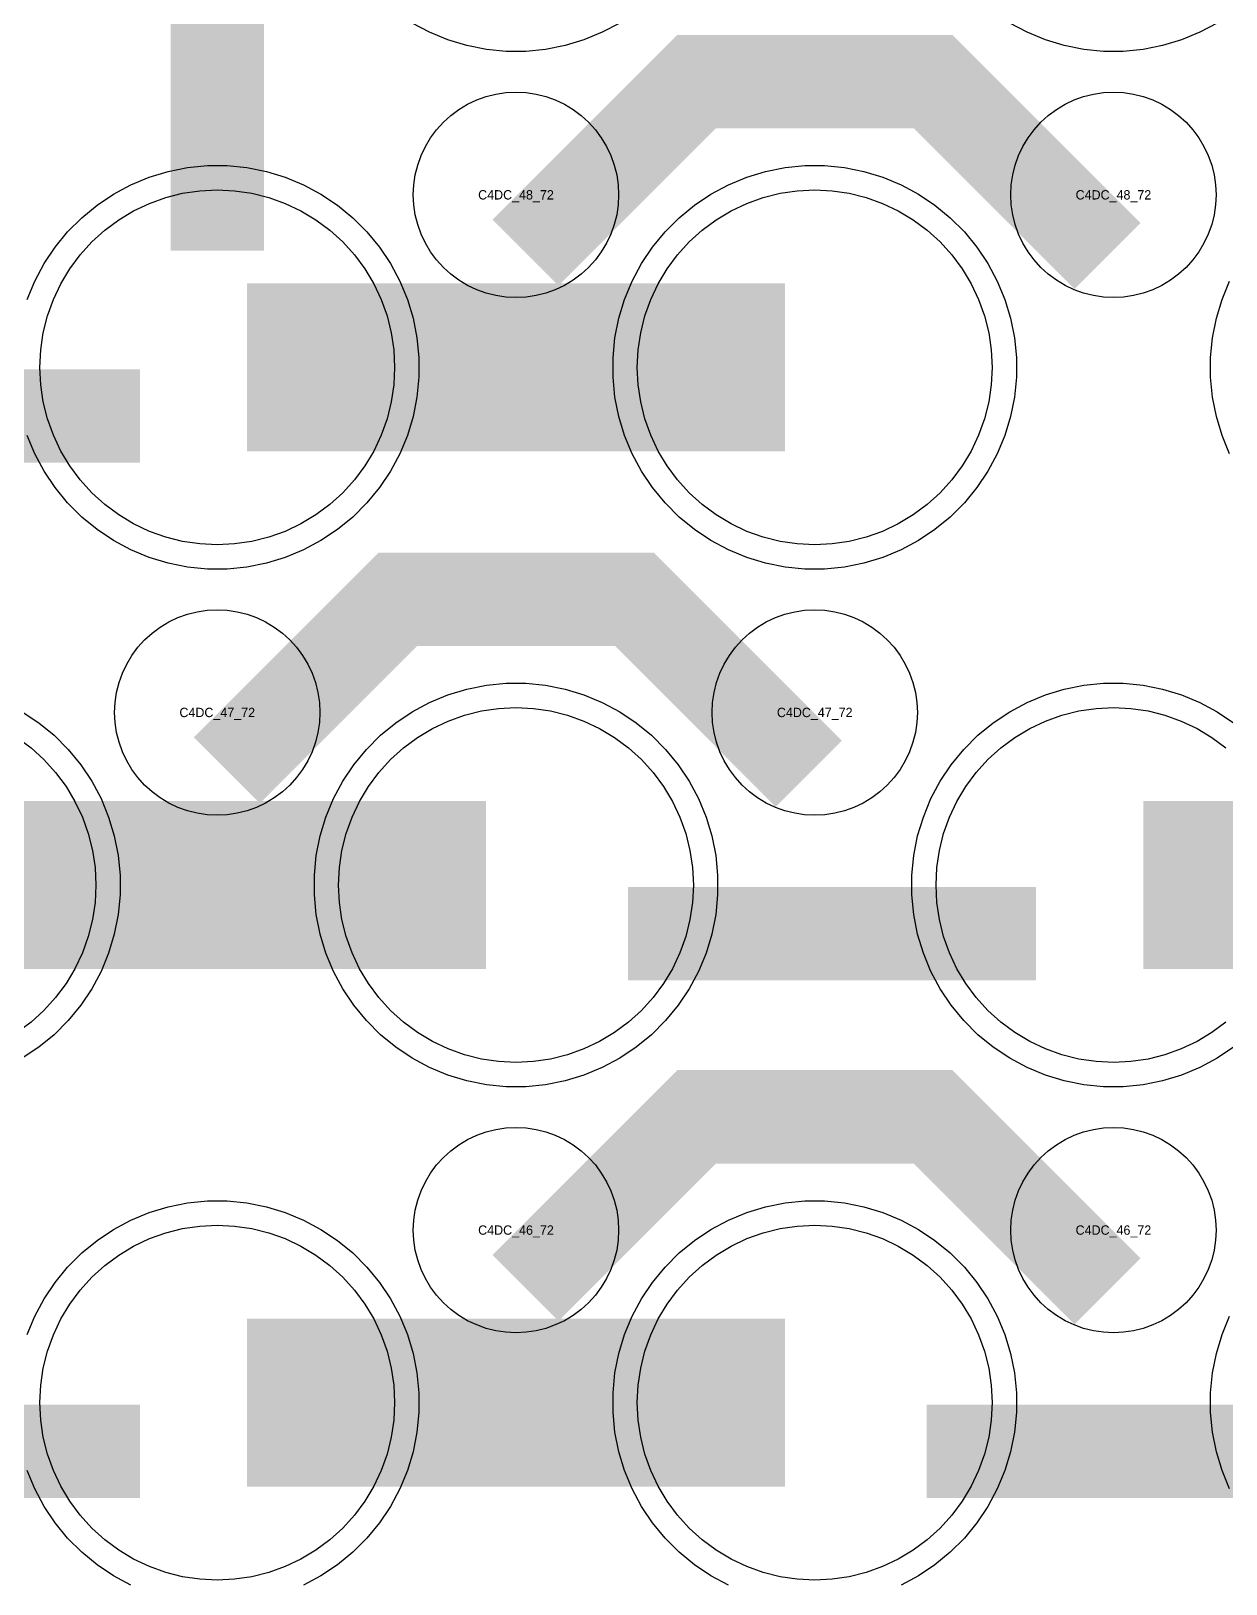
# Model space of a CAD drawing. Extents: x -11880 to 11880, y -14992 to 14992.
# Drawn here: x 10990.1 to 11310.1, y -8514.2 to -8098.5 of the extents above; entities that cross this region are included whole.
import ezdxf
from ezdxf.enums import TextEntityAlignment as Align

# ---------------------------------------------------------------- set-up
doc = ezdxf.new("R2010")
doc.units = 0
doc.header["$MEASUREMENT"] = 0
for name, color, linetype in [('GDS_775_DT_237', 138, 'CONTINUOUS'), ('RDL1_FS', 34, 'CONTINUOUS'), ('RDL_BS', 160, 'CONTINUOUS')]:
    doc.layers.add(name, color=color, linetype=linetype)

msp = doc.modelspace()

# ---------------------------------------------------------------- linework, layer by layer
at = {"layer": 'RDL1_FS'}
for points in [[(11040, -8235.999), (11035.343, -8235.77), (11030.732, -8235.086), (11026.209, -8233.954), (11021.819, -8232.382), (11017.605, -8230.39), (11013.605, -8227.992), (11009.86, -8225.214), (11006.406, -8222.084), (11003.276, -8218.63), (11000.498, -8214.885), (10998.1, -8210.885), (10996.108, -8206.671), (10994.536, -8202.281), (10993.404, -8197.758), (10992.72, -8193.147), (10992.491, -8188.49), (10992.72, -8183.833), (10993.404, -8179.222), (10994.536, -8174.699), (10996.108, -8170.309), (10998.1, -8166.095), (11000.498, -8162.095), (11003.276, -8158.35), (11006.406, -8154.896), (11009.86, -8151.766), (11013.605, -8148.988), (11017.605, -8146.59), (11021.819, -8144.598), (11026.209, -8143.026), (11030.732, -8141.894), (11035.343, -8141.21), (11040, -8140.981), (11044.657, -8141.21), (11049.268, -8141.894), (11053.791, -8143.026), (11058.181, -8144.598), (11062.395, -8146.59), (11066.395, -8148.988), (11070.14, -8151.766), (11073.594, -8154.896), (11076.724, -8158.35), (11079.502, -8162.095), (11081.9, -8166.095), (11083.892, -8170.309), (11085.464, -8174.699), (11086.596, -8179.222), (11087.28, -8183.833), (11087.509, -8188.49), (11087.28, -8193.147), (11086.596, -8197.758), (11085.464, -8202.281), (11083.892, -8206.671), (11081.9, -8210.885), (11079.502, -8214.885), (11076.724, -8218.63), (11073.594, -8222.084), (11070.14, -8225.214), (11066.395, -8227.992), (11062.395, -8230.39), (11058.181, -8232.382), (11053.791, -8233.954), (11049.268, -8235.086), (11044.657, -8235.77)], [(11200, -8235.999), (11195.343, -8235.77), (11190.732, -8235.086), (11186.209, -8233.954), (11181.819, -8232.382), (11177.605, -8230.39), (11173.605, -8227.992), (11169.86, -8225.214), (11166.406, -8222.084), (11163.276, -8218.63), (11160.498, -8214.885), (11158.1, -8210.885), (11156.108, -8206.671), (11154.536, -8202.281), (11153.404, -8197.758), (11152.72, -8193.147), (11152.491, -8188.49), (11152.72, -8183.833), (11153.404, -8179.222), (11154.536, -8174.699), (11156.108, -8170.309), (11158.1, -8166.095), (11160.498, -8162.095), (11163.276, -8158.35), (11166.406, -8154.896), (11169.86, -8151.766), (11173.605, -8148.988), (11177.605, -8146.59), (11181.819, -8144.598), (11186.209, -8143.026), (11190.732, -8141.894), (11195.343, -8141.21), (11200, -8140.981), (11204.657, -8141.21), (11209.268, -8141.894), (11213.791, -8143.026), (11218.181, -8144.598), (11222.395, -8146.59), (11226.395, -8148.988), (11230.14, -8151.766), (11233.594, -8154.896), (11236.724, -8158.35), (11239.502, -8162.095), (11241.9, -8166.095), (11243.892, -8170.309), (11245.464, -8174.699), (11246.596, -8179.222), (11247.28, -8183.833), (11247.509, -8188.49), (11247.28, -8193.147), (11246.596, -8197.758), (11245.464, -8202.281), (11243.892, -8206.671), (11241.9, -8210.885), (11239.502, -8214.885), (11236.724, -8218.63), (11233.594, -8222.084), (11230.14, -8225.214), (11226.395, -8227.992), (11222.395, -8230.39), (11218.181, -8232.382), (11213.791, -8233.954), (11209.268, -8235.086), (11204.657, -8235.77)]]:
    msp.add_lwpolyline(points, close=True, dxfattribs=at)
for points in [[(11048.002, -8188.49, 45, 45, 0), (11120.002, -8188.49, 45, 45, 0)], [(11120.002, -8188.49, 45, 45, 0), (11192.002, -8188.49, 45, 45, 0)]]:
    msp.add_lwpolyline(points, format="xyseb", dxfattribs=at)
at = {"layer": 'RDL1_FS', "color": 241, "true_color": 0xf7abae}
for points in [[(11120, -8374.564), (11115.343, -8374.335), (11110.732, -8373.651), (11106.209, -8372.519), (11101.819, -8370.947), (11097.605, -8368.955), (11093.605, -8366.557), (11089.86, -8363.779), (11086.406, -8360.649), (11083.276, -8357.195), (11080.498, -8353.45), (11078.1, -8349.45), (11076.108, -8345.236), (11074.536, -8340.846), (11073.404, -8336.323), (11072.72, -8331.712), (11072.491, -8327.055), (11072.72, -8322.398), (11073.404, -8317.787), (11074.536, -8313.264), (11076.108, -8308.874), (11078.1, -8304.66), (11080.498, -8300.66), (11083.276, -8296.915), (11086.406, -8293.461), (11089.86, -8290.331), (11093.605, -8287.553), (11097.605, -8285.155), (11101.819, -8283.163), (11106.209, -8281.591), (11110.732, -8280.459), (11115.343, -8279.775), (11120, -8279.546), (11124.657, -8279.775), (11129.268, -8280.459), (11133.791, -8281.591), (11138.181, -8283.163), (11142.395, -8285.155), (11146.395, -8287.553), (11150.14, -8290.331), (11153.594, -8293.461), (11156.724, -8296.915), (11159.502, -8300.66), (11161.9, -8304.66), (11163.892, -8308.874), (11165.464, -8313.264), (11166.596, -8317.787), (11167.28, -8322.398), (11167.509, -8327.055), (11167.28, -8331.712), (11166.596, -8336.323), (11165.464, -8340.846), (11163.892, -8345.236), (11161.9, -8349.45), (11159.502, -8353.45), (11156.724, -8357.195), (11153.594, -8360.649), (11150.14, -8363.779), (11146.395, -8366.557), (11142.395, -8368.955), (11138.181, -8370.947), (11133.791, -8372.519), (11129.268, -8373.651), (11124.657, -8374.335)], [(11040, -8513.124), (11035.343, -8512.895), (11030.732, -8512.211), (11026.209, -8511.079), (11021.819, -8509.507), (11017.605, -8507.515), (11013.605, -8505.117), (11009.86, -8502.339), (11006.406, -8499.209), (11003.276, -8495.755), (11000.498, -8492.01), (10998.1, -8488.01), (10996.108, -8483.796), (10994.536, -8479.406), (10993.404, -8474.883), (10992.72, -8470.272), (10992.491, -8465.615), (10992.72, -8460.958), (10993.404, -8456.347), (10994.536, -8451.824), (10996.108, -8447.434), (10998.1, -8443.22), (11000.498, -8439.22), (11003.276, -8435.475), (11006.406, -8432.021), (11009.86, -8428.891), (11013.605, -8426.113), (11017.605, -8423.715), (11021.819, -8421.723), (11026.209, -8420.151), (11030.732, -8419.019), (11035.343, -8418.335), (11040, -8418.106), (11044.657, -8418.335), (11049.268, -8419.019), (11053.791, -8420.151), (11058.181, -8421.723), (11062.395, -8423.715), (11066.395, -8426.113), (11070.14, -8428.891), (11073.594, -8432.021), (11076.724, -8435.475), (11079.502, -8439.22), (11081.9, -8443.22), (11083.892, -8447.434), (11085.464, -8451.824), (11086.596, -8456.347), (11087.28, -8460.958), (11087.509, -8465.615), (11087.28, -8470.272), (11086.596, -8474.883), (11085.464, -8479.406), (11083.892, -8483.796), (11081.9, -8488.01), (11079.502, -8492.01), (11076.724, -8495.755), (11073.594, -8499.209), (11070.14, -8502.339), (11066.395, -8505.117), (11062.395, -8507.515), (11058.181, -8509.507), (11053.791, -8511.079), (11049.268, -8512.211), (11044.657, -8512.895)], [(11200, -8513.124), (11195.343, -8512.895), (11190.732, -8512.211), (11186.209, -8511.079), (11181.819, -8509.507), (11177.605, -8507.515), (11173.605, -8505.117), (11169.86, -8502.339), (11166.406, -8499.209), (11163.276, -8495.755), (11160.498, -8492.01), (11158.1, -8488.01), (11156.108, -8483.796), (11154.536, -8479.406), (11153.404, -8474.883), (11152.72, -8470.272), (11152.491, -8465.615), (11152.72, -8460.958), (11153.404, -8456.347), (11154.536, -8451.824), (11156.108, -8447.434), (11158.1, -8443.22), (11160.498, -8439.22), (11163.276, -8435.475), (11166.406, -8432.021), (11169.86, -8428.891), (11173.605, -8426.113), (11177.605, -8423.715), (11181.819, -8421.723), (11186.209, -8420.151), (11190.732, -8419.019), (11195.343, -8418.335), (11200, -8418.106), (11204.657, -8418.335), (11209.268, -8419.019), (11213.791, -8420.151), (11218.181, -8421.723), (11222.395, -8423.715), (11226.395, -8426.113), (11230.14, -8428.891), (11233.594, -8432.021), (11236.724, -8435.475), (11239.502, -8439.22), (11241.9, -8443.22), (11243.892, -8447.434), (11245.464, -8451.824), (11246.596, -8456.347), (11247.28, -8460.958), (11247.509, -8465.615), (11247.28, -8470.272), (11246.596, -8474.883), (11245.464, -8479.406), (11243.892, -8483.796), (11241.9, -8488.01), (11239.502, -8492.01), (11236.724, -8495.755), (11233.594, -8499.209), (11230.14, -8502.339), (11226.395, -8505.117), (11222.395, -8507.515), (11218.181, -8509.507), (11213.791, -8511.079), (11209.268, -8512.211), (11204.657, -8512.895)]]:
    msp.add_lwpolyline(points, close=True, dxfattribs=at)
for points in [[(11310.14, -8363.779), (11306.395, -8366.557), (11302.395, -8368.955), (11298.181, -8370.947), (11293.791, -8372.519), (11289.268, -8373.651), (11284.657, -8374.335), (11280, -8374.564), (11275.343, -8374.335), (11270.732, -8373.651), (11266.209, -8372.519), (11261.819, -8370.947), (11257.605, -8368.955), (11253.605, -8366.557), (11249.86, -8363.779), (11246.406, -8360.649), (11243.276, -8357.195), (11240.498, -8353.45), (11238.1, -8349.45), (11236.108, -8345.236), (11234.536, -8340.846), (11233.404, -8336.323), (11232.72, -8331.712), (11232.491, -8327.055), (11232.72, -8322.398), (11233.404, -8317.787), (11234.536, -8313.264), (11236.108, -8308.874), (11238.1, -8304.66), (11240.498, -8300.66), (11243.276, -8296.915), (11246.406, -8293.461), (11249.86, -8290.331), (11253.605, -8287.553), (11257.605, -8285.155), (11261.819, -8283.163), (11266.209, -8281.591), (11270.732, -8280.459), (11275.343, -8279.775), (11280, -8279.546), (11284.657, -8279.775), (11289.268, -8280.459), (11293.791, -8281.591), (11298.181, -8283.163), (11302.395, -8285.155), (11306.395, -8287.553), (11310.14, -8290.331)], [(10986.395, -8287.553), (10990.14, -8290.331), (10993.594, -8293.461), (10996.724, -8296.915), (10999.502, -8300.66), (11001.9, -8304.66), (11003.892, -8308.874), (11005.464, -8313.264), (11006.596, -8317.787), (11007.28, -8322.398), (11007.509, -8327.055), (11007.28, -8331.712), (11006.596, -8336.323), (11005.464, -8340.846), (11003.892, -8345.236), (11001.9, -8349.45), (10999.502, -8353.45), (10996.724, -8357.195), (10993.594, -8360.649), (10990.14, -8363.779), (10986.395, -8366.557)]]:
    msp.add_lwpolyline(points, dxfattribs=at)
for points in [[(10968.002, -8327.055, 45, 45, 0), (11040.002, -8327.055, 45, 45, 0)], [(11040.002, -8327.055, 45, 45, 0), (11112.002, -8327.055, 45, 45, 0)], [(11288.002, -8327.055, 45, 45, 0), (11360.002, -8327.055, 45, 45, 0)], [(11048.002, -8465.615, 45, 45, 0), (11120.002, -8465.615, 45, 45, 0)], [(11120.002, -8465.615, 45, 45, 0), (11192.002, -8465.615, 45, 45, 0)]]:
    msp.add_lwpolyline(points, format="xyseb", dxfattribs=at)
at = {"layer": 'RDL_BS'}
for points in [[(11040, -8157.225, 25, 25, 0), (11040, -8050.448, 25, 25, 0)], [(11040, -8157.225, 25, 25, 0), (11040, -8050.448, 25, 25, 0)], [(11122.562, -8157.804, 25, 25, 0), (11168.377, -8111.989, 25, 25, 0), (11201.93, -8111.989, 25, 25, 0)], [(11278.401, -8158.703, 25, 25, 0), (11231.687, -8111.989, 25, 25, 0), (11201.929, -8111.989, 25, 25, 0)], [(10910.016, -8201.503, 25, 25, 0), (11019.281, -8201.503, 25, 25, 0)], [(11042.562, -8296.369, 25, 25, 0), (11088.377, -8250.554, 25, 25, 0), (11121.93, -8250.554, 25, 25, 0)], [(11198.401, -8297.268, 25, 25, 0), (11151.687, -8250.554, 25, 25, 0), (11121.929, -8250.554, 25, 25, 0)], [(11122.562, -8434.929, 25, 25, 0), (11168.377, -8389.114, 25, 25, 0), (11201.93, -8389.114, 25, 25, 0)], [(11278.401, -8435.828, 25, 25, 0), (11231.687, -8389.114, 25, 25, 0), (11201.929, -8389.114, 25, 25, 0)]]:
    msp.add_lwpolyline(points, format="xyseb", dxfattribs=at)
for points in [[(11147.777, -8096.308), (11143.115, -8098.8), (11138.205, -8100.831), (11133.165, -8102.362), (11127.938, -8103.408), (11122.644, -8103.925), (11117.356, -8103.925), (11112.062, -8103.408), (11106.835, -8102.362), (11101.795, -8100.831), (11096.885, -8098.8), (11092.223, -8096.308)], [(10989.094, -8170.285), (10991.125, -8165.375), (10993.617, -8160.713), (10996.564, -8156.299), (10999.926, -8152.198), (11003.708, -8148.416), (11007.809, -8145.054), (11012.223, -8142.107), (11016.885, -8139.615), (11021.795, -8137.584), (11026.835, -8136.053), (11032.062, -8135.007), (11037.356, -8134.49), (11042.644, -8134.49), (11047.938, -8135.007), (11053.165, -8136.053), (11058.205, -8137.584), (11063.115, -8139.615), (11067.777, -8142.107), (11072.191, -8145.054), (11076.292, -8148.416), (11080.074, -8152.198), (11083.436, -8156.299), (11086.383, -8160.713), (11088.875, -8165.375), (11090.906, -8170.285), (11092.437, -8175.325), (11093.483, -8180.552), (11094, -8185.846), (11094, -8191.134), (11093.483, -8196.428), (11092.437, -8201.655), (11090.906, -8206.695), (11088.875, -8211.605), (11086.383, -8216.267), (11083.436, -8220.681), (11080.074, -8224.782), (11076.292, -8228.564), (11072.191, -8231.926), (11067.777, -8234.873), (11063.115, -8237.365), (11058.205, -8239.396), (11053.165, -8240.927), (11047.938, -8241.973), (11042.644, -8242.49), (11037.356, -8242.49), (11032.062, -8241.973), (11026.835, -8240.927), (11021.795, -8239.396), (11016.885, -8237.365), (11012.223, -8234.873), (11007.809, -8231.926), (11003.708, -8228.564), (10999.926, -8224.782), (10996.564, -8220.681), (10993.617, -8216.267), (10991.125, -8211.605), (10989.094, -8206.695)]]:
    msp.add_lwpolyline(points, dxfattribs=at)
at = {"layer": 'RDL_BS', "color": 241, "true_color": 0xf7abae}
for points in [[(11307.777, -8096.308), (11303.115, -8098.8), (11298.205, -8100.831), (11293.165, -8102.362), (11287.938, -8103.408), (11282.644, -8103.925), (11277.356, -8103.925), (11272.062, -8103.408), (11266.835, -8102.362), (11261.795, -8100.831), (11256.885, -8098.8), (11252.223, -8096.308)], [(11311.125, -8211.605), (11309.094, -8206.695), (11307.563, -8201.655), (11306.517, -8196.428), (11306, -8191.134), (11306, -8185.846), (11306.517, -8180.552), (11307.563, -8175.325), (11309.094, -8170.285), (11311.125, -8165.375)], [(11312.191, -8370.491), (11307.777, -8373.438), (11303.115, -8375.93), (11298.205, -8377.961), (11293.165, -8379.492), (11287.938, -8380.538), (11282.644, -8381.055), (11277.356, -8381.055), (11272.062, -8380.538), (11266.835, -8379.492), (11261.795, -8377.961), (11256.885, -8375.93), (11252.223, -8373.438), (11247.809, -8370.491), (11243.708, -8367.129), (11239.926, -8363.347), (11236.564, -8359.246), (11233.617, -8354.832), (11231.125, -8350.17), (11229.094, -8345.26), (11227.563, -8340.22), (11226.517, -8334.993), (11226, -8329.699), (11226, -8324.411), (11226.517, -8319.117), (11227.563, -8313.89), (11229.094, -8308.85), (11231.125, -8303.94), (11233.617, -8299.278), (11236.564, -8294.864), (11239.926, -8290.763), (11243.708, -8286.981), (11247.809, -8283.619), (11252.223, -8280.672), (11256.885, -8278.18), (11261.795, -8276.149), (11266.835, -8274.618), (11272.062, -8273.572), (11277.356, -8273.055), (11282.644, -8273.055), (11287.938, -8273.572), (11293.165, -8274.618), (11298.205, -8276.149), (11303.115, -8278.18), (11307.777, -8280.672), (11312.191, -8283.619)], [(10987.777, -8280.672), (10992.191, -8283.619), (10996.292, -8286.981), (11000.074, -8290.763), (11003.436, -8294.864), (11006.383, -8299.278), (11008.875, -8303.94), (11010.906, -8308.85), (11012.437, -8313.89), (11013.483, -8319.117), (11014, -8324.411), (11014, -8329.699), (11013.483, -8334.993), (11012.437, -8340.22), (11010.906, -8345.26), (11008.875, -8350.17), (11006.383, -8354.832), (11003.436, -8359.246), (11000.074, -8363.347), (10996.292, -8367.129), (10992.191, -8370.491), (10987.777, -8373.438)], [(10989.094, -8447.41), (10991.125, -8442.5), (10993.617, -8437.838), (10996.564, -8433.424), (10999.926, -8429.323), (11003.708, -8425.541), (11007.809, -8422.179), (11012.223, -8419.232), (11016.885, -8416.74), (11021.795, -8414.709), (11026.835, -8413.178), (11032.062, -8412.132), (11037.356, -8411.615), (11042.644, -8411.615), (11047.938, -8412.132), (11053.165, -8413.178), (11058.205, -8414.709), (11063.115, -8416.74), (11067.777, -8419.232), (11072.191, -8422.179), (11076.292, -8425.541), (11080.074, -8429.323), (11083.436, -8433.424), (11086.383, -8437.838), (11088.875, -8442.5), (11090.906, -8447.41), (11092.437, -8452.45), (11093.483, -8457.677), (11094, -8462.971), (11094, -8468.259), (11093.483, -8473.553), (11092.437, -8478.78), (11090.906, -8483.82), (11088.875, -8488.73), (11086.383, -8493.392), (11083.436, -8497.806), (11080.074, -8501.907), (11076.292, -8505.689), (11072.191, -8509.051), (11067.777, -8511.998), (11063.115, -8514.49)], [(11176.885, -8514.49), (11172.223, -8511.998), (11167.809, -8509.051), (11163.708, -8505.689), (11159.926, -8501.907), (11156.564, -8497.806), (11153.617, -8493.392), (11151.125, -8488.73), (11149.094, -8483.82), (11147.563, -8478.78), (11146.517, -8473.553), (11146, -8468.259), (11146, -8462.971), (11146.517, -8457.677), (11147.563, -8452.45), (11149.094, -8447.41), (11151.125, -8442.5), (11153.617, -8437.838), (11156.564, -8433.424), (11159.926, -8429.323), (11163.708, -8425.541), (11167.809, -8422.179), (11172.223, -8419.232), (11176.885, -8416.74), (11181.795, -8414.709), (11186.835, -8413.178), (11192.062, -8412.132), (11197.356, -8411.615), (11202.644, -8411.615), (11207.938, -8412.132), (11213.165, -8413.178), (11218.205, -8414.709), (11223.115, -8416.74), (11227.777, -8419.232), (11232.191, -8422.179), (11236.292, -8425.541), (11240.074, -8429.323), (11243.436, -8433.424), (11246.383, -8437.838), (11248.875, -8442.5), (11250.906, -8447.41), (11252.437, -8452.45), (11253.483, -8457.677), (11254, -8462.971), (11254, -8468.259), (11253.483, -8473.553), (11252.437, -8478.78), (11250.906, -8483.82), (11248.875, -8488.73), (11246.383, -8493.392), (11243.436, -8497.806), (11240.074, -8501.907), (11236.292, -8505.689), (11232.191, -8509.051), (11227.777, -8511.998), (11223.115, -8514.49)], [(11311.125, -8488.73), (11309.094, -8483.82), (11307.563, -8478.78), (11306.517, -8473.553), (11306, -8468.259), (11306, -8462.971), (11306.517, -8457.677), (11307.563, -8452.45), (11309.094, -8447.41), (11311.125, -8442.5)], [(11016.885, -8514.49), (11012.223, -8511.998), (11007.809, -8509.051), (11003.708, -8505.689), (10999.926, -8501.907), (10996.564, -8497.806), (10993.617, -8493.392), (10991.125, -8488.73), (10989.094, -8483.82)]]:
    msp.add_lwpolyline(points, dxfattribs=at)
at = {"layer": 'RDL_BS'}
for points in [[(11120, -8169.796), (11117.307, -8169.664), (11114.635, -8169.268), (11112.016, -8168.611), (11109.481, -8167.704), (11107.044, -8166.552), (11104.72, -8165.159), (11102.557, -8163.556), (11100.558, -8161.744), (11098.746, -8159.745), (11097.143, -8157.582), (11095.75, -8155.258), (11094.598, -8152.821), (11093.691, -8150.286), (11093.034, -8147.667), (11092.638, -8144.995), (11092.506, -8142.302), (11092.638, -8139.609), (11093.034, -8136.937), (11093.691, -8134.318), (11094.598, -8131.783), (11095.75, -8129.346), (11097.143, -8127.022), (11098.746, -8124.859), (11100.558, -8122.86), (11102.557, -8121.048), (11104.72, -8119.445), (11107.044, -8118.052), (11109.481, -8116.9), (11112.016, -8115.993), (11114.635, -8115.336), (11117.307, -8114.94), (11120, -8114.808), (11122.693, -8114.94), (11125.365, -8115.336), (11127.984, -8115.993), (11130.519, -8116.9), (11132.956, -8118.052), (11135.28, -8119.445), (11137.443, -8121.048), (11139.442, -8122.86), (11141.254, -8124.859), (11142.857, -8127.022), (11144.25, -8129.346), (11145.402, -8131.783), (11146.309, -8134.318), (11146.966, -8136.937), (11147.362, -8139.609), (11147.494, -8142.302), (11147.362, -8144.995), (11146.966, -8147.667), (11146.309, -8150.286), (11145.402, -8152.821), (11144.25, -8155.258), (11142.857, -8157.582), (11141.254, -8159.745), (11139.442, -8161.744), (11137.443, -8163.556), (11135.28, -8165.159), (11132.956, -8166.552), (11130.519, -8167.704), (11127.984, -8168.611), (11125.365, -8169.268), (11122.693, -8169.664)], [(11280, -8169.796), (11277.307, -8169.664), (11274.635, -8169.268), (11272.016, -8168.611), (11269.481, -8167.704), (11267.044, -8166.552), (11264.72, -8165.159), (11262.557, -8163.556), (11260.558, -8161.744), (11258.746, -8159.745), (11257.143, -8157.582), (11255.75, -8155.258), (11254.598, -8152.821), (11253.691, -8150.286), (11253.034, -8147.667), (11252.638, -8144.995), (11252.506, -8142.302), (11252.638, -8139.609), (11253.034, -8136.937), (11253.691, -8134.318), (11254.598, -8131.783), (11255.75, -8129.346), (11257.143, -8127.022), (11258.746, -8124.859), (11260.558, -8122.86), (11262.557, -8121.048), (11264.72, -8119.445), (11267.044, -8118.052), (11269.481, -8116.9), (11272.016, -8115.993), (11274.635, -8115.336), (11277.307, -8114.94), (11280, -8114.808), (11282.693, -8114.94), (11285.365, -8115.336), (11287.984, -8115.993), (11290.519, -8116.9), (11292.956, -8118.052), (11295.28, -8119.445), (11297.443, -8121.048), (11299.442, -8122.86), (11301.254, -8124.859), (11302.857, -8127.022), (11304.25, -8129.346), (11305.402, -8131.783), (11306.309, -8134.318), (11306.966, -8136.937), (11307.362, -8139.609), (11307.494, -8142.302), (11307.362, -8144.995), (11306.966, -8147.667), (11306.309, -8150.286), (11305.402, -8152.821), (11304.25, -8155.258), (11302.857, -8157.582), (11301.254, -8159.745), (11299.442, -8161.744), (11297.443, -8163.556), (11295.28, -8165.159), (11292.956, -8166.552), (11290.519, -8167.704), (11287.984, -8168.611), (11285.365, -8169.268), (11282.693, -8169.664)], [(11197.356, -8242.49), (11192.062, -8241.973), (11186.835, -8240.927), (11181.795, -8239.396), (11176.885, -8237.365), (11172.223, -8234.873), (11167.809, -8231.926), (11163.708, -8228.564), (11159.926, -8224.782), (11156.564, -8220.681), (11153.617, -8216.267), (11151.125, -8211.605), (11149.094, -8206.695), (11147.563, -8201.655), (11146.517, -8196.428), (11146, -8191.134), (11146, -8185.846), (11146.517, -8180.552), (11147.563, -8175.325), (11149.094, -8170.285), (11151.125, -8165.375), (11153.617, -8160.713), (11156.564, -8156.299), (11159.926, -8152.198), (11163.708, -8148.416), (11167.809, -8145.054), (11172.223, -8142.107), (11176.885, -8139.615), (11181.795, -8137.584), (11186.835, -8136.053), (11192.062, -8135.007), (11197.356, -8134.49), (11202.644, -8134.49), (11207.938, -8135.007), (11213.165, -8136.053), (11218.205, -8137.584), (11223.115, -8139.615), (11227.777, -8142.107), (11232.191, -8145.054), (11236.292, -8148.416), (11240.074, -8152.198), (11243.436, -8156.299), (11246.383, -8160.713), (11248.875, -8165.375), (11250.906, -8170.285), (11252.437, -8175.325), (11253.483, -8180.552), (11254, -8185.846), (11254, -8191.134), (11253.483, -8196.428), (11252.437, -8201.655), (11250.906, -8206.695), (11248.875, -8211.605), (11246.383, -8216.267), (11243.436, -8220.681), (11240.074, -8224.782), (11236.292, -8228.564), (11232.191, -8231.926), (11227.777, -8234.873), (11223.115, -8237.365), (11218.205, -8239.396), (11213.165, -8240.927), (11207.938, -8241.973), (11202.644, -8242.49)], [(11040, -8308.361), (11037.307, -8308.229), (11034.635, -8307.833), (11032.016, -8307.176), (11029.481, -8306.269), (11027.044, -8305.117), (11024.72, -8303.724), (11022.557, -8302.121), (11020.558, -8300.309), (11018.746, -8298.31), (11017.143, -8296.147), (11015.75, -8293.823), (11014.598, -8291.386), (11013.691, -8288.851), (11013.034, -8286.232), (11012.638, -8283.56), (11012.506, -8280.867), (11012.638, -8278.174), (11013.034, -8275.502), (11013.691, -8272.883), (11014.598, -8270.348), (11015.75, -8267.911), (11017.143, -8265.587), (11018.746, -8263.424), (11020.558, -8261.425), (11022.557, -8259.613), (11024.72, -8258.01), (11027.044, -8256.617), (11029.481, -8255.465), (11032.016, -8254.558), (11034.635, -8253.901), (11037.307, -8253.505), (11040, -8253.373), (11042.693, -8253.505), (11045.365, -8253.901), (11047.984, -8254.558), (11050.519, -8255.465), (11052.956, -8256.617), (11055.28, -8258.01), (11057.443, -8259.613), (11059.442, -8261.425), (11061.254, -8263.424), (11062.857, -8265.587), (11064.25, -8267.911), (11065.402, -8270.348), (11066.309, -8272.883), (11066.966, -8275.502), (11067.362, -8278.174), (11067.494, -8280.867), (11067.362, -8283.56), (11066.966, -8286.232), (11066.309, -8288.851), (11065.402, -8291.386), (11064.25, -8293.823), (11062.857, -8296.147), (11061.254, -8298.31), (11059.442, -8300.309), (11057.443, -8302.121), (11055.28, -8303.724), (11052.956, -8305.117), (11050.519, -8306.269), (11047.984, -8307.176), (11045.365, -8307.833), (11042.693, -8308.229)], [(11200, -8308.361), (11197.307, -8308.229), (11194.635, -8307.833), (11192.016, -8307.176), (11189.481, -8306.269), (11187.044, -8305.117), (11184.72, -8303.724), (11182.557, -8302.121), (11180.558, -8300.309), (11178.746, -8298.31), (11177.143, -8296.147), (11175.75, -8293.823), (11174.598, -8291.386), (11173.691, -8288.851), (11173.034, -8286.232), (11172.638, -8283.56), (11172.506, -8280.867), (11172.638, -8278.174), (11173.034, -8275.502), (11173.691, -8272.883), (11174.598, -8270.348), (11175.75, -8267.911), (11177.143, -8265.587), (11178.746, -8263.424), (11180.558, -8261.425), (11182.557, -8259.613), (11184.72, -8258.01), (11187.044, -8256.617), (11189.481, -8255.465), (11192.016, -8254.558), (11194.635, -8253.901), (11197.307, -8253.505), (11200, -8253.373), (11202.693, -8253.505), (11205.365, -8253.901), (11207.984, -8254.558), (11210.519, -8255.465), (11212.956, -8256.617), (11215.28, -8258.01), (11217.443, -8259.613), (11219.442, -8261.425), (11221.254, -8263.424), (11222.857, -8265.587), (11224.25, -8267.911), (11225.402, -8270.348), (11226.309, -8272.883), (11226.966, -8275.502), (11227.362, -8278.174), (11227.494, -8280.867), (11227.362, -8283.56), (11226.966, -8286.232), (11226.309, -8288.851), (11225.402, -8291.386), (11224.25, -8293.823), (11222.857, -8296.147), (11221.254, -8298.31), (11219.442, -8300.309), (11217.443, -8302.121), (11215.28, -8303.724), (11212.956, -8305.117), (11210.519, -8306.269), (11207.984, -8307.176), (11205.365, -8307.833), (11202.693, -8308.229)], [(11120, -8446.921), (11117.307, -8446.789), (11114.635, -8446.393), (11112.016, -8445.736), (11109.481, -8444.829), (11107.044, -8443.677), (11104.72, -8442.284), (11102.557, -8440.681), (11100.558, -8438.869), (11098.746, -8436.87), (11097.143, -8434.707), (11095.75, -8432.383), (11094.598, -8429.946), (11093.691, -8427.411), (11093.034, -8424.792), (11092.638, -8422.12), (11092.506, -8419.427), (11092.638, -8416.734), (11093.034, -8414.062), (11093.691, -8411.443), (11094.598, -8408.908), (11095.75, -8406.471), (11097.143, -8404.147), (11098.746, -8401.984), (11100.558, -8399.985), (11102.557, -8398.173), (11104.72, -8396.57), (11107.044, -8395.177), (11109.481, -8394.025), (11112.016, -8393.118), (11114.635, -8392.461), (11117.307, -8392.065), (11120, -8391.933), (11122.693, -8392.065), (11125.365, -8392.461), (11127.984, -8393.118), (11130.519, -8394.025), (11132.956, -8395.177), (11135.28, -8396.57), (11137.443, -8398.173), (11139.442, -8399.985), (11141.254, -8401.984), (11142.857, -8404.147), (11144.25, -8406.471), (11145.402, -8408.908), (11146.309, -8411.443), (11146.966, -8414.062), (11147.362, -8416.734), (11147.494, -8419.427), (11147.362, -8422.12), (11146.966, -8424.792), (11146.309, -8427.411), (11145.402, -8429.946), (11144.25, -8432.383), (11142.857, -8434.707), (11141.254, -8436.87), (11139.442, -8438.869), (11137.443, -8440.681), (11135.28, -8442.284), (11132.956, -8443.677), (11130.519, -8444.829), (11127.984, -8445.736), (11125.365, -8446.393), (11122.693, -8446.789)], [(11280, -8446.921), (11277.307, -8446.789), (11274.635, -8446.393), (11272.016, -8445.736), (11269.481, -8444.829), (11267.044, -8443.677), (11264.72, -8442.284), (11262.557, -8440.681), (11260.558, -8438.869), (11258.746, -8436.87), (11257.143, -8434.707), (11255.75, -8432.383), (11254.598, -8429.946), (11253.691, -8427.411), (11253.034, -8424.792), (11252.638, -8422.12), (11252.506, -8419.427), (11252.638, -8416.734), (11253.034, -8414.062), (11253.691, -8411.443), (11254.598, -8408.908), (11255.75, -8406.471), (11257.143, -8404.147), (11258.746, -8401.984), (11260.558, -8399.985), (11262.557, -8398.173), (11264.72, -8396.57), (11267.044, -8395.177), (11269.481, -8394.025), (11272.016, -8393.118), (11274.635, -8392.461), (11277.307, -8392.065), (11280, -8391.933), (11282.693, -8392.065), (11285.365, -8392.461), (11287.984, -8393.118), (11290.519, -8394.025), (11292.956, -8395.177), (11295.28, -8396.57), (11297.443, -8398.173), (11299.442, -8399.985), (11301.254, -8401.984), (11302.857, -8404.147), (11304.25, -8406.471), (11305.402, -8408.908), (11306.309, -8411.443), (11306.966, -8414.062), (11307.362, -8416.734), (11307.494, -8419.427), (11307.362, -8422.12), (11306.966, -8424.792), (11306.309, -8427.411), (11305.402, -8429.946), (11304.25, -8432.383), (11302.857, -8434.707), (11301.254, -8436.87), (11299.442, -8438.869), (11297.443, -8440.681), (11295.28, -8442.284), (11292.956, -8443.677), (11290.519, -8444.829), (11287.984, -8445.736), (11285.365, -8446.393), (11282.693, -8446.789)]]:
    msp.add_lwpolyline(points, close=True, dxfattribs=at)
at = {"layer": 'RDL_BS', "color": 241, "true_color": 0xf7abae}
msp.add_lwpolyline([(11117.356, -8381.055), (11112.062, -8380.538), (11106.835, -8379.492), (11101.795, -8377.961), (11096.885, -8375.93), (11092.223, -8373.438), (11087.809, -8370.491), (11083.708, -8367.129), (11079.926, -8363.347), (11076.564, -8359.246), (11073.617, -8354.832), (11071.125, -8350.17), (11069.094, -8345.26), (11067.563, -8340.22), (11066.517, -8334.993), (11066, -8329.699), (11066, -8324.411), (11066.517, -8319.117), (11067.563, -8313.89), (11069.094, -8308.85), (11071.125, -8303.94), (11073.617, -8299.278), (11076.564, -8294.864), (11079.926, -8290.763), (11083.708, -8286.981), (11087.809, -8283.619), (11092.223, -8280.672), (11096.885, -8278.18), (11101.795, -8276.149), (11106.835, -8274.618), (11112.062, -8273.572), (11117.356, -8273.055), (11122.644, -8273.055), (11127.938, -8273.572), (11133.165, -8274.618), (11138.205, -8276.149), (11143.115, -8278.18), (11147.777, -8280.672), (11152.191, -8283.619), (11156.292, -8286.981), (11160.074, -8290.763), (11163.436, -8294.864), (11166.383, -8299.278), (11168.875, -8303.94), (11170.906, -8308.85), (11172.437, -8313.89), (11173.483, -8319.117), (11174, -8324.411), (11174, -8329.699), (11173.483, -8334.993), (11172.437, -8340.22), (11170.906, -8345.26), (11168.875, -8350.17), (11166.383, -8354.832), (11163.436, -8359.246), (11160.074, -8363.347), (11156.292, -8367.129), (11152.191, -8370.491), (11147.777, -8373.438), (11143.115, -8375.93), (11138.205, -8377.961), (11133.165, -8379.492), (11127.938, -8380.538), (11122.644, -8381.055)], close=True, dxfattribs=at)
for points in [[(11150.016, -8340.068, 25, 25, 0), (11259.281, -8340.068, 25, 25, 0)], [(10910.016, -8478.628, 25, 25, 0), (11019.281, -8478.628, 25, 25, 0)], [(11230.016, -8478.628, 25, 25, 0), (11339.281, -8478.628, 25, 25, 0)]]:
    msp.add_lwpolyline(points, format="xyseb", dxfattribs=at)

# ---------------------------------------------------------------- texts
at = {"layer": 'GDS_775_DT_237'}
for s, p in [('C4DC_48_72', (11120, -8142.302)), ('C4DC_48_72', (11120, -8142.302)), ('C4DC_48_72', (11280, -8142.302)), ('C4DC_48_72', (11280, -8142.302)), ('C4DC_47_72', (11040, -8280.867)), ('C4DC_47_72', (11040, -8280.867)), ('C4DC_47_72', (11200, -8280.867)), ('C4DC_47_72', (11200, -8280.867)), ('C4DC_46_72', (11120, -8419.427)), ('C4DC_46_72', (11120, -8419.427)), ('C4DC_46_72', (11280, -8419.427)), ('C4DC_46_72', (11280, -8419.427))]:
    msp.add_text(s, height=2.5, dxfattribs=at).set_placement(p, align=Align.MIDDLE_CENTER)

doc.saveas('drawing.dxf')
